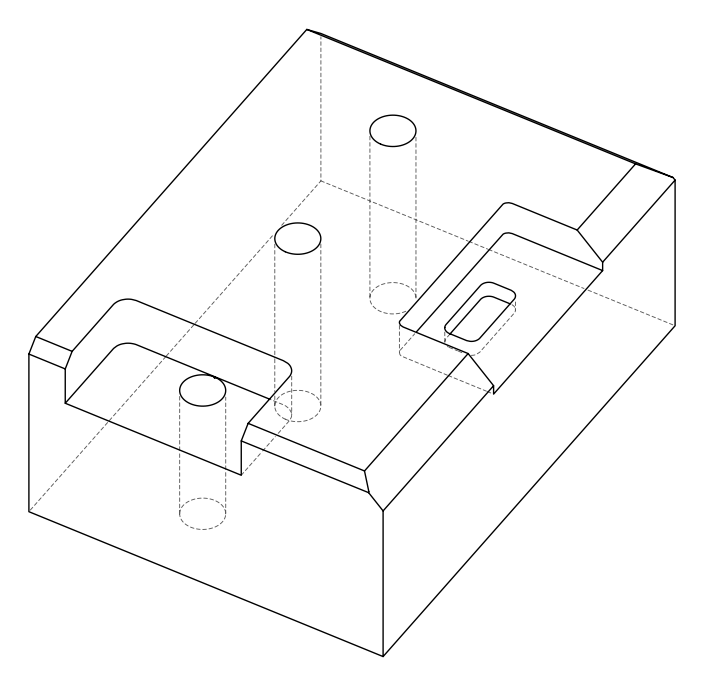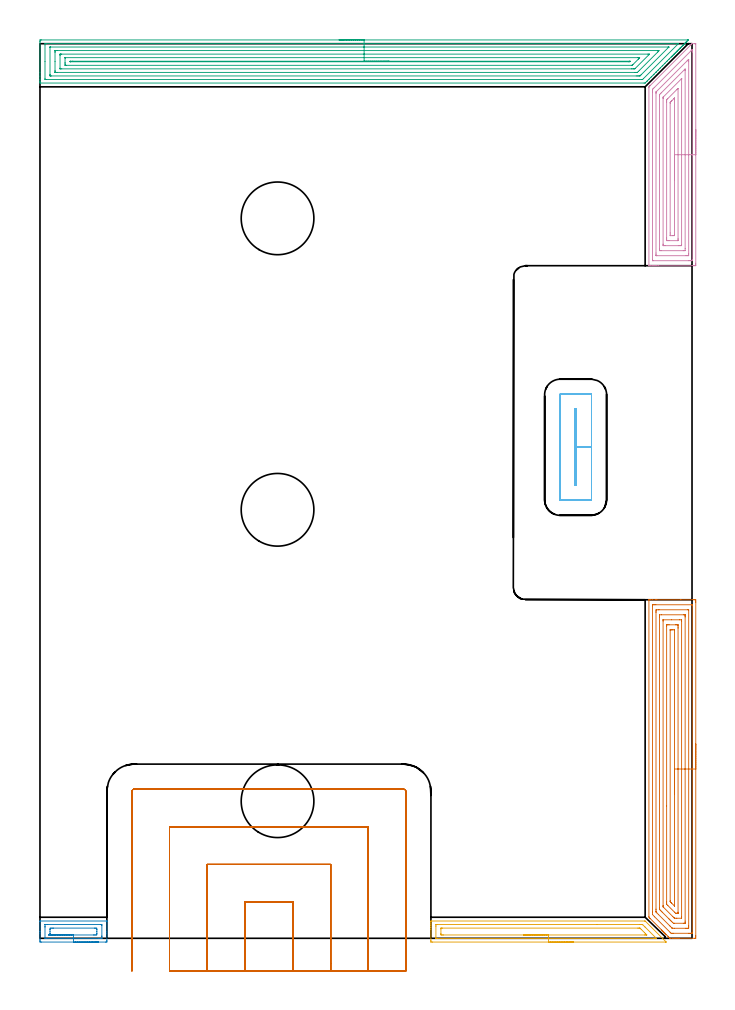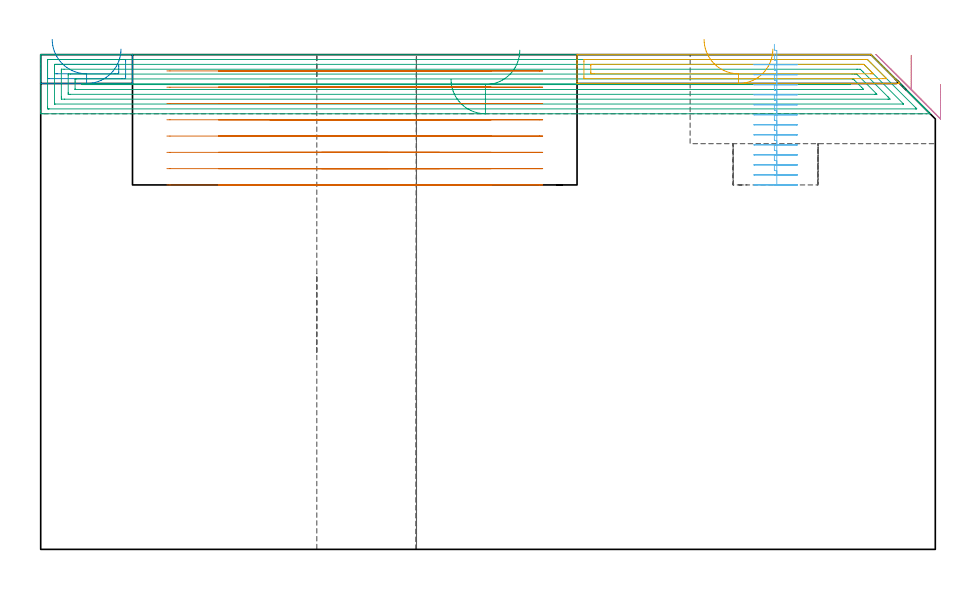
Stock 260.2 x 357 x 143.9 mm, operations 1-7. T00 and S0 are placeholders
(PLAN: 11 operations, 4 tool changes, 130.1 min)
(1 AREA_MILL | FG_CHAMFER_SURFACE | UGT0205_001 | 7.77 min | 24976 mm3)
(2 AREA_MILL_1 | FG_CHAMFER_SURFACE_1 | UGT0205_001 | 0.88 min | 1123 mm3)
(3 AREA_MILL_2 | FG_CHAMFER_SURFACE_2 | UGT0205_001 | 14.2 min | 38444 mm3)
(4 AREA_MILL_3 | FG_CHAMFER_SURFACE_3 | UGT0205_001 | 4.84 min | 14972 mm3)
(5 AREA_MILL_4 | FG_CHAMFER_SURFACE_4 | UGT0205_001 | 2.4 min | 3297 mm3)
(6 MILL_RECTANGULAR_POCKET | POCKET_RECTANGULAR_STRAIGHT | NXT0201_011 | Follow Part, ap 3, ae 75% | 5.85 min | 49604 mm3)
(7 MILL_SLOT | SLOT_PARTIAL_RECTANGULAR | UGT0201_094 | Follow Part, ap 5, ae 75% | 17.11 min | 338302 mm3)
(8 MILL_SLOT_1 | SLOT_PARTIAL_RECTANGULAR_1 | NXT0201_009 | Follow Part, ap 2, ae 75% | 75.38 min | 209314 mm3)
(9 INDEXABLE_INSERT_DRILL_THROUGH_HOLE_FROM_SOLID | STEP1HOLE | NXT0302_029 | 0.59 min | 94983 mm3)
(10 INDEXABLE_INSERT_DRILL_THROUGH_HOLE_FROM_SOLID_1 | STEP1HOLE_1 | NXT0302_029 | 0.45 min | 69992 mm3)
(11 INDEXABLE_INSERT_DRILL_THROUGH_HOLE_FROM_SOLID_2 | STEP1HOLE_2 | NXT0302_029 | 0.59 min | 94999 mm3)
(TOOL UGT0205_001 | Chamfer Mill 20 x 3 x 45 deg. | D20 FL50 Z2)
(TOOL NXT0201_011 | ENDMILL 12mm [2P460-1200-NA 1630] | D12 FL38 Z6)
(TOOL UGT0201_094 | End mill 20 mm | D20 FL38 Z4)
(TOOL NXT0201_009 | ENDMILL 8mm [2P460-0800-NA 1630] | D8 FL26 Z6)
(TOOL NXT0302_029 | Index. Insert Drill 29mm [880-D2900L32-05] | D29 PA176 FL145 Z2)
(OP 1 AREA_MILL)
G17 G21 G94 G90
T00 M6
G54
G17 G0 G90 X261.7 Y77.55 S1061 M3
G43 Z153.9 H0
Z135.2
G94 G1 Y77.512 Z134.328 F250.
Y77.398 Z133.464
Y77.209 Z132.612
Y76.947 Z131.78
Y76.613 Z130.974
Y76.21 Z130.2
Y75.742 Z129.464
Y75.21 Z128.772
Y74.621 Z128.129
Y73.978 Z127.54
Y73.286 Z127.008
Y72.55 Z126.54
Y71.776 Z126.137
Y70.97 Z125.803
Y70.138 Z125.541
Y69.286 Z125.352
Y68.422 Z125.238
Y67.55 Z125.2
Y0.995
X261.699 Y0.607 Z125.201
X261.694 Y0.108 Z125.204
X261.692 Y0.009 Z125.206
X261.2 Y0. Z125.698
X255.005 Z131.89
X254.439 Z132.458
X254.12 Z132.777
X253.554 Z133.343
X253.235 Z133.661
X252.597 Z134.302
X251.465 Z135.434
X251.405 Y0.001 Z135.492
X251.389 Y0.012 Z135.509
X251.023 Y0.377 Z135.876
X250.826 Y0.574 Z136.074
X250.793 Y0.607 Z136.107
X250.58 Y0.818 Z136.316
X249.963 Y1.437 Z136.937
X249.9 Y1.5 Z136.999
X249.695 Y1.703 Z137.201
X249.603 Y1.797 Z137.297
X249.494 Y1.906 Z137.406
X249.4 Y1.998 Z137.496
X249.305 Y2.095 Z137.594
X249.201 Y2.199 Z137.698
X249.105 Y2.293 Z137.791
X249.008 Y2.392 Z137.892
X248.909 Y2.491 Z137.991
X248.81 Y2.588 Z138.086
X248.71 Y2.69 Z138.189
X248.616 Y2.784 Z138.283
X248.515 Y2.883 Z138.381
X248.413 Y2.987 Z138.487
X248.324 Y3.076 Z138.576
X248.22 Y3.178 Z138.676
X248.115 Y3.285 Z138.785
X248.031 Y3.369 Z138.868
X247.925 Y3.473 Z138.971
X243.5 Y7.897 Z143.395
X243.32 Y8.079 Z143.578
X243.182 Y8.217 Z143.715
X243.004 Y8.395 Z143.89
X243. Y8.64 Z143.9
Y134.939
X243.002 Y135.092 Z143.888
X243.021 Y135.1 Z143.87
X243.361 Z143.539
X243.747 Z143.152
X244.385 Z142.51
X245.589 Z141.308
X246.155 Z140.739
X255.748 Z131.149
X260.598 Z126.299
X261.2 Y135.096 Z125.698
X261.692 Y135.091 Z125.206
X261.694 Y134.992 Z125.204
X261.698 Y134.493 Z125.202
X261.7 Y133.988 Z125.2
Y67.55
X260.286 Z126.614
Y2.392
X260.284 Y2.176 Z126.616
X260.281 Y2.069 Z126.619
X260.279 Y2.023 Z126.621
X260.207 Y2.01 Z126.693
X259.816 Y2.002 Z127.084
X259.43 Y2.001 Z127.47
X258.934 Y2. Z127.967
X252.738 Y2.001 Z134.162
X252.35 Y2.004 Z134.55
X251.844 Y2.01 Z135.056
X251.465 Y2.385 Z135.435
X245.27 Y8.581 Z141.63
X245.212 Y8.64 Z141.688
X244.421 Y9.497 Z142.479
X244.42 Y9.533 Z142.48
X244.414 Y10.396 Z142.486
Y10.425
Y132.708
X244.416 Y132.924 Z142.484
X244.419 Y133.031 Z142.481
X244.421 Y133.077 Z142.479
X244.493 Y133.09 Z142.407
X244.884 Y133.097 Z142.016
X245.27 Y133.099 Z141.63
X245.766 Y133.1 Z141.134
X259.926 Y133.099 Z126.974
X260.161 Y133.096 Z126.739
X260.266 Y133.091 Z126.634
X260.279 Y133.088 Z126.621
X260.281 Y133.072 Z126.619
X260.284 Y133.025 Z126.616
X260.285 Y132.929 Z126.615
X260.286 Y132.737 Z126.614
Y67.55
X258.872 Z128.028
X258.871 Y5.07 Z128.029
X258.87 Y4.741 Z128.03
X258.866 Y4.177 Z128.034
X258.864 Y4.022 Z128.036
X258.713 Y4.007 Z128.187
X258.545 Y4.004 Z128.355
X257.835 Y4. Z129.065
X257.66 Z129.24
X253.235 Z133.665
X252.523 Y4.003 Z134.377
X252.35 Y4.01 Z134.55
X252.296 Y4.016 Z134.604
X252.239 Y4.068 Z134.661
X252.124 Y4.177 Z134.776
X251.465 Y4.834 Z135.435
X251.229 Y5.07 Z135.671
X246.767 Y9.533 Z140.133
X246.155 Y10.156 Z140.745
X245.898 Y10.425 Z141.002
X245.835 Y10.512 Z141.065
X245.833 Y10.591 Z141.067
X245.83 Y10.753 Z141.07
X245.829 Y11.318 Z141.071
X245.828 Y11.648 Z141.072
X245.829 Y130.03 Z141.071
Y130.359
X245.834 Y130.923 Z141.066
X245.835 Y131.078 Z141.065
X245.987 Y131.093 Z140.913
X246.155 Y131.096 Z140.745
X246.865 Y131.1 Z140.035
X247.04 Z139.86
X258.545 Y131.099 Z128.355
X258.721 Y131.095 Z128.179
X258.837 Y131.09 Z128.063
X258.866 Y131.086 Z128.034
X258.867 Y131.071 Z128.033
X258.869 Y131.032 Z128.031
X258.871 Y130.923 Z128.029
X258.872 Y67.55 Z128.028
X257.457 Z129.443
Y6.855
X257.455 Y6.169 Z129.445
X257.453 Y6.069 Z129.447
X257.451 Y6.017 Z129.449
X257.41 Y6.01 Z129.49
X256.738 Y6. Z130.162
X253.197 Z133.703
X252.776 Y6.01 Z134.124
X252.35 Y6.411 Z134.55
X251.896 Y6.855 Z135.004
X251.465 Y7.284 Z135.435
X251.001 Y7.748 Z135.899
X248.323 Y10.425 Z138.577
X247.925 Y10.824 Z138.975
X247.434 Y11.318 Z139.466
X247.268 Y11.492 Z139.632
X247.249 Y11.517 Z139.651
X247.247 Y11.534 Z139.653
X247.244 Y11.576 Z139.656
X247.243 Y11.662 Z139.657
Y12.006
Y128.245
X247.245 Y128.931 Z139.655
X247.247 Y129.031 Z139.653
X247.249 Y129.083 Z139.651
X247.29 Y129.09 Z139.61
X247.962 Y129.1 Z138.938
X256.812 Z130.088
X257.209 Y129.096 Z129.691
X257.407 Y129.092 Z129.493
X257.45 Y129.09 Z129.45
X257.453 Y129.056 Z129.447
X257.454 Y128.997 Z129.446
X257.457 Y128.449 Z129.443
Y128.245
Y67.55
X256.043 Z130.857
Y8.486
X256.042 Y8.331 Z130.858
X256.036 Y8.023 Z130.864
X256.033 Y8.008 Z130.867
X256.028 Y8.004 Z130.872
X256.009 Y8.001 Z130.891
X254.12 Y8. Z132.78
X253.869 Y8.001 Z133.031
X253.235 Y8.01 Z133.665
X253.196 Y8.017 Z133.704
X253.154 Y8.053 Z133.746
X253.068 Y8.134 Z133.832
X252.898 Y8.301 Z134.002
X252.558 Y8.64 Z134.342
X248.81 Y12.389 Z138.09
X248.723 Y12.48 Z138.177
X248.682 Y12.528 Z138.218
X248.664 Y12.555 Z138.236
X248.662 Y12.639 Z138.238
X248.658 Y12.948 Z138.242
X248.657 Y13.103 Z138.243
Y126.614
X248.658 Y126.769 Z138.242
X248.664 Y127.077 Z138.236
X248.667 Y127.092 Z138.233
X248.672 Y127.096 Z138.228
X248.691 Y127.099 Z138.209
X252.033 Y127.1 Z134.867
X255.255 Z131.645
X255.89 Y127.097 Z131.01
X255.98 Y127.094 Z130.92
X256.03 Y127.091 Z130.87
X256.036 Y126.923 Z130.864
X256.041 Y126.614 Z130.859
X256.043 Y126.46 Z130.857
Y67.55
X254.629 Z132.271
X254.628 Y10.425 Z132.272
X254.626 Y10.169 Z132.274
X254.624 Y10.041 Z132.276
X254.622 Y10.016 Z132.278
X254.601 Y10.01 Z132.299
X254.538 Y10.004 Z132.362
X254.12 Y10.005 Z132.78
X253.647 Y10.01 Z133.253
X253.222 Y10.425 Z133.678
X250.546 Y13.103 Z136.354
X250.078 Y13.609 Z136.822
X250.075 Y13.996 Z136.825
X250.072 Y14.508 Z136.828
X250.071 Y52.834 Z136.829
X250.072 Y124.675 Z136.828
X250.073 Y124.931 Z136.827
X250.076 Y125.059 Z136.824
X250.078 Y125.083 Z136.822
X250.099 Y125.09 Z136.801
X250.162 Y125.096 Z136.738
X250.58 Y125.099 Z136.32
X251.043 Y125.1 Z135.857
X253.698 Z133.202
X254.12 Y125.099 Z132.78
X254.587 Y125.096 Z132.313
X254.619 Y125.09 Z132.281
X254.622 Y125.061 Z132.278
X254.626 Y124.675 Z132.274
X254.629 Y124.162 Z132.271
Y123.782
Y67.55
X253.215 Z133.685
X253.214 Y13.103 Z133.686
X253.21 Y12.916 Z133.69
X253.208 Y12.904 Z133.692
X253.203 Z133.697
X253.176 Y12.924 Z133.724
X253.15 Y12.947 Z133.75
X253.123 Y12.974 Z133.777
X252.101 Y13.996 Z134.799
X251.849 Y14.249 Z135.051
X251.679 Y14.423 Z135.221
X251.543 Y14.566 Z135.357
X251.492 Y14.628 Z135.408
X251.49 Y14.651 Z135.41
X251.485 Y14.868 Z135.415
Y14.888
Y122.998
X251.486 Y123.053 Z135.414
X251.489 Y123.079 Z135.411
X251.491 Y123.085 Z135.409
X251.516 Y123.09 Z135.384
X251.933 Y123.098 Z134.967
X252.141 Y123.1 Z134.759
X252.35 Z134.55
X253.026 Z133.874
X253.134 Y123.098 Z133.766
X253.153 Y123.096 Z133.747
X253.208 Y123.085 Z133.692
X253.214 Y122.91 Z133.686
Y122.889
X253.215 Y67.55 Z133.685
Y66.678 Z133.723
Y65.814 Z133.837
Y64.962 Z134.026
Y64.13 Z134.288
Y63.324 Z134.622
Y62.55 Z135.025
Y61.814 Z135.494
Y61.122 Z136.025
Y60.479 Z136.614
Y59.89 Z137.257
Y59.359 Z137.95
Y58.89 Z138.685
Y58.487 Z139.459
Y58.153 Z140.265
Y57.891 Z141.097
Y57.702 Z141.949
Y57.588 Z142.814
Y57.55 Z143.685
G0 Z153.9
M5
M2
(OP 2 AREA_MILL_1)
G17 G21 G94 G90
T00 M6
G54
G17 G0 G90 X23.35 Y-1.5 S1061 M3
G43 Z153.9 H0
Z145.5
G94 G1 X23.312 Z144.629 F250.
X23.198 Z143.764
X23.009 Z142.912
X22.747 Z142.08
X22.413 Z141.274
X22.01 Z140.5
X21.542 Z139.764
X21.01 Z139.072
X20.421 Z138.429
X19.778 Z137.84
X19.086 Z137.309
X18.35 Z136.84
X17.576 Z136.437
X16.77 Z136.103
X15.938 Z135.841
X15.086 Z135.652
X14.222 Z135.538
X13.35 Z135.5
X0.509 Y-1.499 Z135.501
X0.006 Y-1.491 Z135.505
X0.002 Y-1.387 Z135.609
X0. Y-0.875 Z136.12
Y-0.495 Z136.5
Y1.806 Z138.8
Y2.566 Z139.564
Y2.7 Z139.698
Y6.713 Z143.712
X0.006 Y6.876 Z143.87
X0.01 Y6.896 Z143.89
X0.066 Y6.9 Z143.9
X26.634
X26.69 Y6.896 Z143.89
X26.698 Y6.874 Z143.868
X26.699 Y6.868 Z143.862
X26.7 Y6.713 Z143.711
Y2.566 Z139.565
Y1.806 Z138.8
Y-0.875 Z136.12
X26.698 Y-1.387 Z135.609
X26.694 Y-1.491 Z135.505
X26.191 Y-1.5 Z135.5
X13.35
Y-0.086 Z136.914
X2.383 Y-0.085 Z136.915
X2.28 Y-0.083 Z136.917
X2.178 Y-0.079 Z136.921
X2.01 Y-0.069 Z136.931
X2.007 Y0.019 Z137.019
X2.002 Y0.3 Z137.3
X2. Y4.488 Z141.488
Y4.77 Z141.77
X2.007 Y5.382 Z142.382
X2.01 Y5.451 Z142.451
X2.014 Y5.479 Z142.479
X2.074 Y5.481 Z142.481
X2.178 Y5.485 Z142.485
X2.28
X3.063 Y5.486 Z142.486
X24.317 Y5.485 Z142.485
X24.42 Y5.483 Z142.483
X24.522 Y5.479 Z142.479
X24.69 Y5.469 Z142.469
X24.693 Y5.382 Z142.382
X24.698 Y5.1 Z142.1
X24.7 Y0.912 Z137.912
Y0.63 Z137.63
X24.694 Y0.019 Z137.019
X24.69 Y-0.051 Z136.949
X24.686 Y-0.079 Z136.921
X24.626 Y-0.081 Z136.919
X24.522 Y-0.084 Z136.916
X24.42 Y-0.085 Z136.915
X23.637 Y-0.086 Z136.914
X13.35
Y1.328 Z138.328
X4.937 Y1.329 Z138.329
X4.523 Y1.33 Z138.33
X4.051 Y1.336 Z138.336
X4.004 Y1.806 Z138.806
X4.001 Y1.858 Z138.858
X4. Y2.7 Z139.7
X4.001 Y3.594 Z140.594
X4.002 Y3.644 Z140.644
X4.051 Y4.064 Z141.064
X4.466 Y4.07 Z141.07
X4.937 Y4.071 Z141.071
X5.349 Y4.072 Z141.072
X21.763 Y4.071 Z141.071
X22.177 Y4.07 Z141.07
X22.649 Y4.064 Z141.064
X22.696 Y3.594 Z140.594
X22.699 Y3.543 Z140.543
X22.7 Y2.7 Z139.7
X22.699 Y1.806 Z138.806
X22.698 Y1.756 Z138.756
X22.649 Y1.336 Z138.336
X22.235 Y1.33 Z138.33
X21.763 Y1.329 Z138.329
X21.351 Y1.328 Z138.328
X13.35
X12.478 Z138.367
X11.614 Z138.48
X10.762 Z138.669
X9.93 Z138.932
X9.124 Z139.265
X8.35 Z139.668
X7.614 Z140.137
X6.922 Z140.668
X6.279 Z141.257
X5.69 Z141.901
X5.158 Z142.593
X4.69 Z143.328
X4.287 Z144.102
X3.953 Z144.908
X3.691 Z145.74
X3.502 Z146.592
X3.388 Z147.457
X3.35 Z148.328
G0 Z153.9
M5
M2
(OP 3 AREA_MILL_2)
G17 G21 G94 G90
T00 M6
G54
G17 G0 G90 X119.35 Y358.5 S1061 M3
G43 Z153.9 H0
Z136.7
G94 G1 X119.388 Z135.828 F250.
X119.502 Z134.964
X119.691 Z134.112
X119.953 Z133.28
X120.287 Z132.474
X120.69 Z131.7
X121.158 Z130.964
X121.69 Z130.272
X122.279 Z129.629
X122.922 Z129.04
X123.614 Z128.509
X124.35 Z128.04
X125.124 Z127.637
X125.93 Z127.303
X126.762 Z127.041
X127.613 Z126.852
X128.478 Z126.738
X129.35 Z126.7
X258.464
X258.67 Y358.494 Z126.704
X258.681 Y358.492 Z126.705
X258.67 Y358.469 Z126.729
X258.246 Y358.046 Z127.154
X258.119 Y357.917 Z127.28
X258.074 Y357.873 Z127.326
X257.865 Y357.665 Z127.534
X257.822 Y357.62 Z127.577
X257.776 Y357.576 Z127.623
X257.57 Y357.369 Z127.83
X257.525 Y357.323 Z127.874
X257.478 Y357.278 Z127.921
X257.274 Y357.073 Z128.126
X257.228 Y357.027 Z128.171
X257.18 Y356.98 Z128.219
X256.978 Y356.777 Z128.422
X256.931 Y356.73 Z128.467
X256.882 Y356.682 Z128.517
X256.682 Y356.481 Z128.718
X256.634 Y356.433 Z128.764
X256.584 Y356.384 Z128.815
X256.386 Y356.185 Z129.013
X256.337 Y356.136 Z129.061
X256.286 Y356.086 Z129.113
X256.09 Y355.89 Z129.309
X256.04 Y355.839 Z129.358
X255.988 Y355.788 Z129.411
X255.794 Y355.594 Z129.605
X255.743 Y355.542 Z129.655
X255.69 Y355.49 Z129.709
X255.498 Y355.298 Z129.901
X255.446 Y355.245 Z129.952
X255.392 Y355.192 Z130.007
X255.202 Y355.002 Z130.197
X255.149 Y354.948 Z130.249
X255.094 Y354.894 Z130.305
X254.906 Y354.706 Z130.493
X254.852 Y354.651 Z130.546
X254.796 Y354.596 Z130.603
X254.61 Y354.41 Z130.789
X254.556 Y354.354 Z130.843
X254.498 Y354.298 Z130.901
X254.315 Y354.114 Z131.085
X254.259 Y354.057 Z131.14
X254.2 Y354. Z131.199
X254.019 Y353.818 Z131.381
X253.962 Y353.76 Z131.436
X253.902 Y353.702 Z131.497
X253.723 Y353.522 Z131.677
X253.665 Y353.463 Z131.733
X253.604 Y353.404 Z131.795
X253.427 Y353.226 Z131.973
X253.368 Y353.166 Z132.03
X253.306 Y353.106 Z132.093
X253.131 Y352.93 Z132.269
X253.071 Y352.869 Z132.327
X253.008 Y352.808 Z132.391
X252.835 Y352.634 Z132.565
X252.774 Y352.572 Z132.624
X252.71 Y352.51 Z132.689
X252.539 Y352.339 Z132.86
X252.477 Y352.276 Z132.921
X252.412 Y352.212 Z132.987
X252.243 Y352.043 Z133.156
X252.18 Y351.979 Z133.218
X252.114 Y351.914 Z133.285
X251.947 Y351.747 Z133.452
X251.883 Y351.682 Z133.515
X251.193 Y350.993 Z134.207
X250.992 Y350.791 Z134.406
X250.311 Y350.111 Z135.089
X250.102 Y349.9 Z135.296
X249.433 Y349.233 Z135.967
X249.211 Y349.009 Z136.187
X248.548 Y348.348 Z136.852
X248.32 Y348.118 Z137.078
X247.666 Y347.466 Z137.734
X247.429 Y347.228 Z137.969
X246.785 Y346.585 Z138.615
X246.751 Y346.551 Z138.649
X246.539 Y346.337 Z138.859
X245.903 Y345.703 Z139.497
X245.857 Y345.657 Z139.543
X245.648 Y345.446 Z139.75
X245.021 Y344.821 Z140.378
X244.963 Y344.763 Z140.436
X244.757 Y344.555 Z140.641
X244.14 Y343.94 Z141.26
X244.069 Y343.869 Z141.33
X243.866 Y343.664 Z141.532
X243.258 Y343.058 Z142.142
X243.175 Y342.975 Z142.224
X242.975 Y342.773 Z142.423
X242.377 Y342.176 Z143.023
X242.281 Y342.081 Z143.118
X242.084 Y341.883 Z143.313
X241.591 Y341.391 Z143.807
X241.502 Y341.306 Z143.892
X241.09 Y341.3 Z143.9
X0.179
X0.01 Y341.303 Z143.888
X0.007 Y341.353 Z143.839
X0. Y341.767 Z143.433
Y342.06 Z143.14
Y342.773 Z142.422
Y344.021 Z141.176
Y345.446 Z139.75
Y357.65 Z127.547
X0.002 Y357.917 Z127.28
X0.008 Y358.492 Z126.706
X0.047 Y358.494 Z126.704
X0.626 Y358.5 Z126.7
X129.35
Y357.086 Z128.114
X254.498 Y357.085 Z128.115
X254.558 Y357.084 Z128.116
X254.675 Y357.079 Z128.121
X254.807 Y357.067 Z128.133
X254.77 Y357.027 Z128.173
X254.637 Y356.889 Z128.311
X254.498 Y356.748 Z128.452
X240.806 Y343.056 Z142.144
X240.521 Y342.773 Z142.427
X240.483 Y342.74 Z142.46
X240.467 Y342.728 Z142.472
X240.432 Y342.721 Z142.479
X240.314 Y342.716 Z142.484
X240.255 Y342.715 Z142.485
X2.354
X2.236 Y342.717 Z142.483
X2.01 Y342.722 Z142.478
X2.008 Y342.773 Z142.427
X2.002 Y343.184 Z142.016
X2. Y349.867 Z135.333
X2.001 Y356.547 Z128.653
X2.008 Y357.027 Z128.173
X2.01 Y357.071 Z128.129
X2.177 Y357.08 Z128.12
X2.295 Y357.084 Z128.116
X2.355 Y357.085 Z128.115
X2.414 Y357.086 Z128.114
X129.35
Y355.672 Z129.528
X250.677 Y355.671 Z129.529
X250.923 Y355.668 Z129.532
X250.941 Y355.666 Z129.534
X250.952 Y355.663 Z129.537
X250.946 Y355.651 Z129.549
X250.938 Y355.639 Z129.561
X250.923 Y355.622 Z129.578
X239.855 Y344.555 Z140.645
X239.575 Y344.282 Z140.918
X239.479 Y344.191 Z141.009
X239.404 Y344.135 Z141.065
X239.302 Y344.134 Z141.066
X238.834 Y344.13 Z141.07
X238.408 Y344.129 Z141.071
X237.942 Y344.128 Z141.072
X4.629 Y344.129 Z141.071
X4.202 Y344.131 Z141.069
X4.06 Y344.133 Z141.067
X4.017 Y344.135 Z141.065
X4.01 Y344.221 Z140.979
X4.005 Y344.354 Z140.846
X4.001 Y344.555 Z140.645
X4. Y344.756 Z140.444
X4.001 Y355.445 Z129.755
X4.008 Y355.646 Z129.554
X4.011 Y355.666 Z129.534
X4.016 Y355.668 Z129.532
X4.041 Y355.67 Z129.53
X4.095 Y355.671 Z129.529
X4.202 Y355.672 Z129.528
X129.35
Y354.257 Z130.943
X246.453
X246.551 Y354.256 Z130.944
X247.06 Y354.25 Z130.95
X246.824 Y353.985 Z131.215
X246.53 Y353.681 Z131.519
X246.453 Y353.602 Z131.598
X239.188 Y346.337 Z138.863
X238.797 Y345.949 Z139.251
X238.408 Y345.564 Z139.636
X238.304 Y345.549 Z139.651
X237.514 Y345.543 Z139.657
X237.416
X6.786
X6.07 Y345.545 Z139.655
X6.029 Y345.547 Z139.653
X6.012 Y345.549 Z139.651
X6.01 Y345.568 Z139.632
X6.005 Y345.676 Z139.524
X6.001 Y345.892 Z139.308
X6. Y346.326 Z138.874
Y349.889 Z135.311
Y353.453 Z131.747
X6.002 Y353.903 Z131.297
X6.005 Y354.123 Z131.077
X6.01 Y354.233 Z130.967
X6.013 Y354.251 Z130.949
X6.034 Y354.253 Z130.947
X6.089 Y354.255 Z130.945
X6.883 Y354.257 Z130.943
X6.98
X129.35
Y352.843 Z132.357
X242.606
X242.877 Y352.841 Z132.359
X243.148 Y352.838 Z132.362
X243.209 Y352.837 Z132.363
X243.11 Y352.721 Z132.479
X243.02 Y352.622 Z132.578
X242.974 Y352.572 Z132.628
X237.571 Y347.17 Z138.03
X237.514 Y347.114 Z138.086
X237.353 Y346.964 Z138.236
X237.203 Y346.961 Z138.239
X236.89 Y346.958 Z138.242
X236.62 Y346.957 Z138.243
X235.998
X8.671
X8.046 Y346.96 Z138.24
X8.019 Y346.963 Z138.237
X8.01 Y346.966 Z138.234
X8.004 Y347.002 Z138.198
X8.001 Y347.228 Z137.972
X8. Y352.35 Z132.85
X8.001 Y352.572 Z132.628
X8.004 Y352.74 Z132.46
X8.009 Y352.822 Z132.378
X8.012 Y352.836 Z132.364
X8.051 Y352.839 Z132.361
X8.128 Y352.841 Z132.359
X8.4 Y352.843 Z132.357
X8.671
X129.35
Y351.429 Z133.771
X238.408
X238.662 Y351.428 Z133.772
X239.033 Y351.425 Z133.775
X239.302 Y351.422 Z133.778
X239.315 Y351.374 Z133.826
X239.302 Y351.354 Z133.846
X239.021 Y351.07 Z134.13
X238.743 Y350.791 Z134.409
X236.62 Y348.669 Z136.531
X236.34 Y348.397 Z136.803
X236.32 Y348.379 Z136.821
X236.285 Y348.377 Z136.823
X236.206 Y348.374 Z136.826
X236.046 Y348.372 Z136.828
X10.459
X10.204 Y348.373 Z136.827
X10.077 Y348.376 Z136.824
X10.02 Y348.378 Z136.822
X10.01 Y348.407 Z136.793
X10.003 Y348.573 Z136.627
X10.001 Y349.009 Z136.191
X10. Y349.467 Z135.733
X10.002 Y351.247 Z133.953
X10.008 Y351.4 Z133.8
X10.01 Y351.422 Z133.778
X10.021 Y351.424 Z133.776
X10.059 Y351.426 Z133.774
X10.139 Y351.428 Z133.772
X129.35 Y351.429 Z133.771
Y350.015 Z135.185
X235.177 Y350.014 Z135.186
X235.331 Y350.012 Z135.188
X235.453 Y350.008 Z135.192
X235.498 Y350.005 Z135.195
X235.491 Y349.997 Z135.203
X235.396 Y349.9 Z135.3
X235.284 Y349.793 Z135.407
X235.062 Y349.788 Z135.412
X234.946 Y349.786 Z135.414
X12.247
X12.132 Y349.788 Z135.412
X12.056 Y349.791 Z135.409
X12.01 Y349.795 Z135.405
X12.009 Y349.818 Z135.382
X12.01 Y349.9 Z135.3
X12.026 Y350.008 Z135.192
X12.135 Y350.012 Z135.188
X12.247 Y350.013 Z135.187
X13.026 Y350.015 Z135.185
X13.141
X129.35
X130.222 Z135.223
X131.086 Z135.337
X131.938 Z135.526
X132.77 Z135.788
X133.576 Z136.122
X134.35 Z136.525
X135.086 Z136.994
X135.778 Z137.525
X136.421 Z138.114
X137.01 Z138.757
X137.541 Z139.45
X138.01 Z140.185
X138.413 Z140.959
X138.747 Z141.765
X139.009 Z142.597
X139.198 Z143.449
X139.312 Z144.314
X139.35 Z145.185
G0 Z153.9
M5
M2
(OP 4 AREA_MILL_3)
G17 G21 G94 G90
T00 M6
G54
G17 G0 G90 X261.7 Y322.7 S1061 M3
G43 Z153.9 H0
Z135.2
G94 G1 Y322.662 Z134.328 F250.
Y322.548 Z133.464
Y322.359 Z132.612
Y322.097 Z131.78
Y321.763 Z130.974
Y321.36 Z130.2
Y320.892 Z129.464
Y320.36 Z128.772
Y319.771 Z128.129
Y319.128 Z127.54
Y318.436 Z127.008
Y317.7 Z126.54
Y316.926 Z126.137
Y316.12 Z125.803
Y315.288 Z125.541
Y314.437 Z125.352
Y313.572 Z125.238
Y312.7 Z125.2
Y269.385
X261.699 Y268.998 Z125.201
X261.694 Y268.499 Z125.203
X261.691 Y268.408 Z125.206
X261.2 Y268.404 Z125.698
X260.607 Y268.4 Z126.29
X246.748 Z140.147
X246.155 Z140.738
X245.571 Z141.326
X245.27 Z141.626
X244.686 Z142.21
X244.385 Z142.51
X243.803 Z143.096
X243.34 Z143.559
X243.02 Z143.871
X243.002 Y268.408 Z143.888
X243. Y268.552 Z143.9
Y339.457
X243.006 Y339.801 Z143.892
X243.082 Y339.883 Z143.816
X243.25 Y340.05 Z143.649
X243.415 Y340.217 Z143.481
X243.5 Y340.301 Z143.399
X243.548 Y340.349 Z143.351
X259.43 Y356.232 Z127.467
X259.792 Y356.592 Z127.108
X259.956 Y356.756 Z126.944
X260.196 Y356.997 Z126.702
X260.2 Y357. Z126.698
X261.2 Z125.7
X261.484 Z125.416
X261.693 Y356.99 Z125.205
X261.7 Y356.945 Z125.2
Y312.7
X260.286 Z126.614
Y270.781
X260.284 Y270.566 Z126.616
X260.281 Y270.458 Z126.619
X260.279 Y270.414 Z126.621
X260.186 Y270.41 Z126.714
X259.806 Y270.402 Z127.094
X259.43 Y270.4 Z127.47
X258.923 Z127.977
X244.763 Z142.137
X244.537 Y270.403 Z142.363
X244.441 Y270.407 Z142.459
X244.425 Y270.41 Z142.475
X244.421 Y270.42 Z142.479
X244.418 Y270.465 Z142.482
X244.416 Y270.561 Z142.484
X244.414 Y270.752 Z142.486
Y337.644
X244.416 Y338.534 Z142.484
X244.417 Y338.565 Z142.483
X244.434 Y338.772 Z142.466
X244.571 Y338.914 Z142.329
X244.746 Y339.093 Z142.154
X245.106 Y339.457 Z141.794
X259.848 Y354.197 Z127.052
X260.271 Y354.619 Z126.629
X260.277 Z126.623
X260.279 Z126.621
X260.28 Y354.544 Z126.62
X260.286 Y353.756 Z126.614
Y353.727
Y312.7
X258.872 Z128.028
X258.871 Y273.128 Z128.029
X258.867 Y272.565 Z128.033
X258.864 Y272.41 Z128.036
X258.706 Y272.402 Z128.194
X258.545 Y272.401 Z128.355
X257.823 Y272.4 Z129.077
X246.155 Z140.745
X245.992 Y272.402 Z140.908
X245.883 Y272.406 Z141.017
X245.845 Y272.41 Z141.055
X245.835 Y272.421 Z141.065
X245.833 Y272.456 Z141.067
X245.83 Y272.565 Z141.07
X245.829 Y272.894 Z141.071
X245.828 Y273.457 Z141.072
X245.829 Y337.11 Z141.071
X245.834 Y337.673 Z141.066
X245.835 Y337.71 Z141.065
X245.854 Y337.743 Z141.046
X245.902 Y337.798 Z140.998
X245.965 Y337.864 Z140.935
X258.258 Y350.159 Z128.642
X258.402 Y350.303 Z128.498
X258.545 Y350.444 Z128.355
X258.852 Y350.741 Z128.048
X258.867 Y350.751 Z128.033
X258.869 Y350.74 Z128.031
X258.87 Y350.723 Z128.03
X258.871 Y350.159 Z128.029
X258.872 Y349.83 Z128.028
Y312.7
X257.457 Z129.443
Y275.241
X257.453 Y274.557 Z129.447
X257.45 Y274.456 Z129.45
X257.446 Y274.41 Z129.454
X257.4 Y274.408 Z129.5
X257.192 Y274.404 Z129.708
X256.775 Y274.4 Z130.125
X256.724 Z130.176
X247.874 Z139.026
X247.493 Y274.404 Z139.407
X247.303 Y274.408 Z139.597
X247.259 Y274.41 Z139.641
X247.25 Y274.435 Z139.65
X247.248 Y274.494 Z139.652
X247.243 Y275.036 Z139.657
Y335.889
X247.247 Y336.572 Z139.653
X247.25 Y336.674 Z139.65
X247.341 Y336.781 Z139.559
X247.63 Y337.078 Z139.27
X247.925 Y337.376 Z138.975
X248.073 Y337.524 Z138.827
X257.141 Y346.592 Z129.759
X257.241 Y346.69 Z129.659
X257.407 Y346.847 Z129.493
X257.451 Y346.887 Z129.449
X257.454 Y346.8 Z129.446
X257.456 Y346.592 Z129.444
X257.457 Y346.397 Z129.443
Y312.7
X256.043 Z130.857
X256.042 Y276.871 Z130.858
X256.041 Y276.716 Z130.859
X256.036 Y276.416 Z130.864
X255.89 Y276.41 Z131.01
X255.622 Y276.403 Z131.278
X255.005 Y276.4 Z131.895
X254.74 Z132.16
X249.43 Z137.47
X248.81 Y276.404 Z138.09
X248.722 Y276.406 Z138.178
X248.674 Y276.41 Z138.226
X248.664 Y276.562 Z138.236
X248.659 Y276.87 Z138.241
X248.658 Y277.025 Z138.242
X248.657 Y335.151 Z138.243
X248.659 Y335.306 Z138.241
X248.664 Y335.614 Z138.236
X248.671 Y335.662 Z138.229
X248.685 Y335.68 Z138.215
X248.721 Y335.72 Z138.179
X248.81 Y335.812 Z138.09
X248.849 Y335.85 Z138.051
X256.024 Y343.024 Z130.876
X256.032 Y343.028 Z130.868
X256.038 Y343.027 Z130.862
X256.039 Y343.024 Z130.861
X256.042 Y342.92 Z130.858
X256.043 Y342.87 Z130.857
Y312.7
X254.629 Z132.271
Y279.187
X254.627 Y278.808 Z132.273
X254.625 Y278.552 Z132.275
X254.622 Y278.427 Z132.278
X254.614 Y278.41 Z132.286
X254.583 Y278.406 Z132.317
X254.523 Y278.402 Z132.377
X250.985 Y278.4 Z135.915
X250.58 Y278.401 Z136.32
X250.096 Y278.404 Z136.804
X250.08 Y278.41 Z136.82
X250.077 Y278.423 Z136.823
X250.073 Y278.808 Z136.827
X250.071 Y279.321 Z136.829
Y279.7
X250.072 Y333.726 Z136.828
X250.074 Y334.105 Z136.826
X250.077 Y334.612 Z136.823
X250.446 Y334.997 Z136.454
X250.513 Y335.065 Z136.387
X254.12 Y338.672 Z132.78
X254.512 Y339.062 Z132.388
X254.57 Y339.116 Z132.33
X254.608 Y339.148 Z132.292
X254.623 Y339.158 Z132.277
X254.624 Y339.128 Z132.276
X254.627 Y339.065 Z132.273
X254.628 Y338.944 Z132.272
X254.629 Y312.7 Z132.271
X253.215 Z133.685
Y280.592
X253.213 Y280.483 Z133.687
X253.21 Y280.43 Z133.69
X253.209 Y280.411 Z133.691
X253.112 Y280.409 Z133.788
X252.731 Y280.402 Z134.169
X252.54 Y280.4 Z134.36
X252.35 Z134.55
X251.655 Z135.245
X251.559 Y280.402 Z135.341
X251.544 Y280.403 Z135.356
X251.5 Y280.409 Z135.4
X251.487 Y280.57 Z135.413
X251.486 Y280.592 Z135.414
X251.485 Y281.464 Z135.415
Y333.213
X251.489 Y333.431 Z135.411
X251.492 Y333.539 Z135.408
X251.496 Y333.587 Z135.404
X251.529 Y333.623 Z135.371
X251.734 Y333.834 Z135.166
X252.003 Y334.105 Z134.897
X252.177 Y334.28 Z134.723
X252.969 Y335.072 Z133.931
X253.066 Y335.168 Z133.834
X253.162 Y335.261 Z133.738
X253.198 Y335.293 Z133.702
X253.206 Y335.299 Z133.694
X253.208 Y335.279 Z133.692
X253.212 Y335.193 Z133.688
X253.215 Y335.018 Z133.685
Y334.997
Y312.7
Y311.828 Z133.723
Y310.964 Z133.837
Y310.112 Z134.026
Y309.28 Z134.288
Y308.474 Z134.622
Y307.7 Z135.025
Y306.964 Z135.494
Y306.272 Z136.025
Y305.629 Z136.614
Y305.04 Z137.257
Y304.509 Z137.95
Y304.04 Z138.685
Y303.637 Z139.459
Y303.303 Z140.265
Y303.041 Z141.097
Y302.852 Z141.949
Y302.738 Z142.814
Y302.7 Z143.685
G0 Z153.9
M5
M2
(OP 5 AREA_MILL_4)
G17 G21 G94 G90
T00 M6
G54
G17 G0 G90 X212.95 Y-1.5 S1061 M3
G43 Z153.9 H0
Z145.5
G94 G1 X212.912 Z144.628 F250.
X212.798 Z143.764
X212.609 Z142.912
X212.347 Z142.08
X212.013 Z141.274
X211.61 Z140.5
X211.141 Z139.764
X210.61 Z139.072
X210.021 Z138.429
X209.378 Z137.84
X208.686 Z137.309
X207.95 Z136.84
X207.176 Z136.437
X206.37 Z136.103
X205.538 Z135.841
X204.686 Z135.652
X203.822 Z135.538
X202.95 Z135.5
X156.592 Y-1.499 Z135.501
X156.007 Y-1.491 Z135.506
X156.003 Y-1.466 Z135.531
X156. Y-0.875 Z136.121
Y3.594 Z140.588
Y4.194 Z141.191
Y4.488 Z141.484
Y5.088 Z142.084
Y5.381 Z142.377
Y5.968 Z142.967
Y6.49 Z143.489
X156.007 Y6.844 Z143.836
X156.01 Y6.897 Z143.888
X156.146 Y6.9 Z143.9
X241.284
X241.495 Y6.898 Z143.887
X241.644 Y6.757 Z143.756
X249.605 Y-1.204 Z135.794
X249.723 Y-1.322 Z135.674
X249.888 Y-1.492 Z135.506
X249.837 Y-1.496 Z135.504
X249.664 Y-1.5 Z135.5
X249.605
X202.95
Y-0.086 Z136.914
X158.375 Y-0.085 Z136.915
X158.271
X158.064 Y-0.081 Z136.919
X158.012 Y-0.079 Z136.921
X158.008 Y-0.067 Z136.933
X158.004 Y-0.035 Z136.965
X158.002 Y0.019 Z137.019
X158. Y0.394 Z137.394
X158.001 Y4.863 Z141.863
X158.008 Y5.381 Z142.381
X158.01 Y5.469 Z142.469
X158.168 Y5.479 Z142.479
X158.273 Y5.484 Z142.484
X158.375 Y5.485 Z142.485
X222.348 Y5.486 Z142.486
X239.501 Y5.485 Z142.485
X240.294 Y5.481 Z142.481
X240.393 Y5.479 Z142.479
X240.475 Y5.463 Z142.463
X240.561 Y5.381 Z142.381
X241.284 Y4.666 Z141.666
X241.463 Y4.488 Z141.488
X245.742 Y0.207 Z137.207
X245.925 Y0.019 Z137.019
X245.987 Y-0.048 Z136.952
X246.005 Y-0.079 Z136.921
X245.95 Y-0.082 Z136.918
X245.845 Y-0.085 Z136.915
X245.742
X244.954 Y-0.086 Z136.914
X202.95
Y1.328 Z138.328
X161.05 Y1.329 Z138.329
X160.633 Y1.33 Z138.33
X160.158 Y1.335 Z138.335
X160.01 Y1.338 Z138.338
X160.003 Y1.648 Z138.648
X160.001 Y1.806 Z138.806
Y3.752 Z140.752
X160.005 Y3.911 Z140.911
X160.01 Y4.016 Z141.016
X160.018 Y4.065 Z141.065
X160.04 Y4.066 Z141.066
X160.158 Y4.069 Z141.069
X160.574 Y4.071 Z141.071
X238.61
X239.026 Y4.07 Z141.07
X239.263 Y4.067 Z141.067
X239.38 Y4.064 Z141.064
X239.438 Y4.051 Z141.051
X239.501 Y3.994 Z140.994
X239.906 Y3.594 Z140.594
X241.284 Y2.216 Z139.216
X241.692 Y1.806 Z138.806
X242.101 Y1.39 Z138.39
X242.148 Y1.341 Z138.341
X242.129 Y1.335 Z138.335
X242.047 Y1.332 Z138.332
X241.92 Y1.33 Z138.33
X241.761 Y1.329 Z138.329
X241.284 Y1.328 Z138.328
X202.95
X202.078 Z138.367
X201.213 Z138.48
X200.362 Z138.669
X199.53 Z138.932
X198.724 Z139.265
X197.95 Z139.668
X197.214 Z140.137
X196.522 Z140.668
X195.879 Z141.257
X195.29 Z141.901
X194.758 Z142.593
X194.29 Z143.328
X193.887 Z144.102
X193.553 Z144.908
X193.291 Z145.74
X193.102 Z146.592
X192.988 Z147.457
X192.95 Z148.328
G0 Z153.9
M5
M2
(OP 6 MILL_RECTANGULAR_POCKET)
G17 G21 G94 G90
T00 M6
G54
G17 G0 G90 X213.4 Y187.026 S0 M3
G43 Z153.9 H1
Z146.9
G94 G1 Y180.8 Z145.232 F250.
X214.1 Z145.044
Y195.95 Z140.985
Y211.1 F500.
X213.4
Y180.8
X214.1
Y195.95
X220.1
Y216.9
G3 X219.9 Y217.1 R0.2
G1 X207.6
G3 X207.4 Y216.9 R0.2
G1 Y175.
G3 X207.6 Y174.8 R0.2
G1 X219.9
G3 X220.1 Y175. R0.2
G1 Y195.95
Y196.95
G0 X213.4 Y187.026 Z143.985
G1 Y180.8 Z142.316 F250.
X214.1 Z142.129
Y195.95 Z138.069
Y211.1 F500.
X213.4
Y180.8
X214.1
Y195.95
X220.1
Y216.9
G3 X219.9 Y217.1 R0.2
G1 X207.6
G3 X207.4 Y216.9 R0.2
G1 Y175.
G3 X207.6 Y174.8 R0.2
G1 X219.9
G3 X220.1 Y175. R0.2
G1 Y195.95
Y196.95
G0 X213.4 Y187.026 Z141.069
G1 Y180.8 Z139.401 F250.
X214.1 Z139.213
Y195.95 Z135.154
Y211.1 F500.
X213.4
Y180.8
X214.1
Y195.95
X220.1
Y216.9
G3 X219.9 Y217.1 R0.2
G1 X207.6
G3 X207.4 Y216.9 R0.2
G1 Y175.
G3 X207.6 Y174.8 R0.2
G1 X219.9
G3 X220.1 Y175. R0.2
G1 Y195.95
Y196.95
G0 X213.4 Y187.026 Z138.154
G1 Y180.8 Z136.485 F250.
X214.1 Z136.298
Y195.95 Z132.238
Y211.1 F500.
X213.4
Y180.8
X214.1
Y195.95
X220.1
Y216.9
G3 X219.9 Y217.1 R0.2
G1 X207.6
G3 X207.4 Y216.9 R0.2
G1 Y175.
G3 X207.6 Y174.8 R0.2
G1 X219.9
G3 X220.1 Y175. R0.2
G1 Y195.95
Y196.95
G0 X213.4 Y187.026 Z135.238
G1 Y180.8 Z133.57 F250.
X214.1 Z133.382
Y195.95 Z129.323
Y211.1 F500.
X213.4
Y180.8
X214.1
Y195.95
X220.1
Y216.9
G3 X219.9 Y217.1 R0.2
G1 X207.6
G3 X207.4 Y216.9 R0.2
G1 Y175.
G3 X207.6 Y174.8 R0.2
G1 X219.9
G3 X220.1 Y175. R0.2
G1 Y195.95
Y196.95
G0 X213.4 Y187.026 Z132.323
G1 Y180.8 Z130.655 F250.
X214.1 Z130.467
Y195.95 Z126.408
Y211.1 F500.
X213.4
Y180.8
X214.1
Y195.95
X220.1
Y216.9
G3 X219.9 Y217.1 R0.2
G1 X207.6
G3 X207.4 Y216.9 R0.2
G1 Y175.
G3 X207.6 Y174.8 R0.2
G1 X219.9
G3 X220.1 Y175. R0.2
G1 Y195.95
Y196.95
G0 X213.4 Y187.026 Z129.408
G1 Y180.8 Z127.739 F250.
X214.1 Z127.552
Y195.95 Z123.492
Y211.1 F500.
X213.4
Y180.8
X214.1
Y195.95
X220.1
Y216.9
G3 X219.9 Y217.1 R0.2
G1 X207.6
G3 X207.4 Y216.9 R0.2
G1 Y175.
G3 X207.6 Y174.8 R0.2
G1 X219.9
G3 X220.1 Y175. R0.2
G1 Y195.95
Y196.95
G0 X213.4 Y187.026 Z126.492
G1 Y180.8 Z124.824 F250.
X214.1 Z124.636
Y195.95 Z120.577
Y211.1 F500.
X213.4
Y180.8
X214.1
Y195.95
X220.1
Y216.9
G3 X219.9 Y217.1 R0.2
G1 X207.6
G3 X207.4 Y216.9 R0.2
G1 Y175.
G3 X207.6 Y174.8 R0.2
G1 X219.9
G3 X220.1 Y175. R0.2
G1 Y195.95
Y196.95
G0 X213.4 Y187.026 Z123.577
G1 Y180.8 Z121.909 F250.
X214.1 Z121.721
Y195.95 Z117.662
Y211.1 F500.
X213.4
Y180.8
X214.1
Y195.95
X220.1
Y216.9
G3 X219.9 Y217.1 R0.2
G1 X207.6
G3 X207.4 Y216.9 R0.2
G1 Y175.
G3 X207.6 Y174.8 R0.2
G1 X219.9
G3 X220.1 Y175. R0.2
G1 Y195.95
Y196.95
G0 X213.4 Y187.026 Z120.662
G1 Y180.8 Z118.993 F250.
X214.1 Z118.806
Y195.95 Z114.746
Y211.1 F500.
X213.4
Y180.8
X214.1
Y195.95
X220.1
Y216.9
G3 X219.9 Y217.1 R0.2
G1 X207.6
G3 X207.4 Y216.9 R0.2
G1 Y175.
G3 X207.6 Y174.8 R0.2
G1 X219.9
G3 X220.1 Y175. R0.2
G1 Y195.95
Y196.95
G0 X213.4 Y187.026 Z117.746
G1 Y180.8 Z116.078 F250.
X214.1 Z115.89
Y195.95 Z111.831
Y211.1 F500.
X213.4
Y180.8
X214.1
Y195.95
X220.1
Y216.9
G3 X219.9 Y217.1 R0.2
G1 X207.6
G3 X207.4 Y216.9 R0.2
G1 Y175.
G3 X207.6 Y174.8 R0.2
G1 X219.9
G3 X220.1 Y175. R0.2
G1 Y195.95
Y196.95
G0 X213.4 Y187.026 Z114.831
G1 Y180.8 Z113.162 F250.
X214.1 Z112.975
Y195.95 Z108.915
Y211.1 F500.
X213.4
Y180.8
X214.1
Y195.95
X220.1
Y216.9
G3 X219.9 Y217.1 R0.2
G1 X207.6
G3 X207.4 Y216.9 R0.2
G1 Y175.
G3 X207.6 Y174.8 R0.2
G1 X219.9
G3 X220.1 Y175. R0.2
G1 Y195.95
Y196.95
G0 X213.4 Y187.026 Z111.915
G1 Y180.8 Z110.247 F250.
X214.1 Z110.059
Y195.95 Z106.
Y211.1 F500.
X213.4
Y180.8
X214.1
Y195.95
X220.1
Y216.9
G3 X219.9 Y217.1 R0.2
G1 X207.6
G3 X207.4 Y216.9 R0.2
G1 Y175.
G3 X207.6 Y174.8 R0.2
G1 X219.9
G3 X220.1 Y175. R0.2
G1 Y195.95
Y196.95
G0 Z153.9
M5
M2
(OP 7 MILL_SLOT)
G17 G21 G94 G90
T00 M6
G54
G17 G0 G90 X101. Y-13. S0 M3
G43 Z153.9 H0
Z139.162
G94 G1 Y-10. F250.
Y14.5 F500.
X81.7
Y-10.
Y-13. F250.
X116.
Y-10.
Y29.5 F500.
X66.7
Y-10.
Y-13. F250.
X131.
Y-10.
Y44.5 F500.
X51.7
Y-10.
Y-13. F250.
X146.
Y-10.
Y58.6 F500.
G3 X145.1 Y59.5 R0.9
G1 X37.6
G3 X36.7 Y58.6 R0.9
G1 Y-10.
Y-13. F250.
G0 X101. Z134.425
G1 Y-10.
Y14.5 F500.
X81.7
Y-10.
Y-13. F250.
X116.
Y-10.
Y29.5 F500.
X66.7
Y-10.
Y-13. F250.
X131.
Y-10.
Y44.5 F500.
X51.7
Y-10.
Y-13. F250.
X146.
Y-10.
Y58.6 F500.
G3 X145.1 Y59.5 R0.9
G1 X37.6
G3 X36.7 Y58.6 R0.9
G1 Y-10.
Y-13. F250.
G0 X101. Z129.687
G1 Y-10.
Y14.5 F500.
X81.7
Y-10.
Y-13. F250.
X116.
Y-10.
Y29.5 F500.
X66.7
Y-10.
Y-13. F250.
X131.
Y-10.
Y44.5 F500.
X51.7
Y-10.
Y-13. F250.
X146.
Y-10.
Y58.6 F500.
G3 X145.1 Y59.5 R0.9
G1 X37.6
G3 X36.7 Y58.6 R0.9
G1 Y-10.
Y-13. F250.
G0 X101. Z124.95
G1 Y-10.
Y14.5 F500.
X81.7
Y-10.
Y-13. F250.
X116.
Y-10.
Y29.5 F500.
X66.7
Y-10.
Y-13. F250.
X131.
Y-10.
Y44.5 F500.
X51.7
Y-10.
Y-13. F250.
X146.
Y-10.
Y58.6 F500.
G3 X145.1 Y59.5 R0.9
G1 X37.6
G3 X36.7 Y58.6 R0.9
G1 Y-10.
Y-13. F250.
G0 X101. Z120.212
G1 Y-10.
Y14.5 F500.
X81.7
Y-10.
Y-13. F250.
X116.
Y-10.
Y29.5 F500.
X66.7
Y-10.
Y-13. F250.
X131.
Y-10.
Y44.5 F500.
X51.7
Y-10.
Y-13. F250.
X146.
Y-10.
Y58.6 F500.
G3 X145.1 Y59.5 R0.9
G1 X37.6
G3 X36.7 Y58.6 R0.9
G1 Y-10.
Y-13. F250.
G0 X101. Z115.475
G1 Y-10.
Y14.5 F500.
X81.7
Y-10.
Y-13. F250.
X116.
Y-10.
Y29.5 F500.
X66.7
Y-10.
Y-13. F250.
X131.
Y-10.
Y44.5 F500.
X51.7
Y-10.
Y-13. F250.
X146.
Y-10.
Y58.6 F500.
G3 X145.1 Y59.5 R0.9
G1 X37.6
G3 X36.7 Y58.6 R0.9
G1 Y-10.
Y-13. F250.
G0 X101. Z110.737
G1 Y-10.
Y14.5 F500.
X81.7
Y-10.
Y-13. F250.
X116.
Y-10.
Y29.5 F500.
X66.7
Y-10.
Y-13. F250.
X131.
Y-10.
Y44.5 F500.
X51.7
Y-10.
Y-13. F250.
X146.
Y-10.
Y58.6 F500.
G3 X145.1 Y59.5 R0.9
G1 X37.6
G3 X36.7 Y58.6 R0.9
G1 Y-10.
Y-13. F250.
G0 X101. Z106.
G1 Y-10.
Y14.5 F500.
X81.7
Y-10.
Y-13. F250.
X116.
Y-10.
Y29.5 F500.
X66.7
Y-10.
Y-13. F250.
X131.
Y-10.
Y44.5 F500.
X51.7
Y-10.
Y-13. F250.
X146.
Y-10.
Y58.6 F500.
G3 X145.1 Y59.5 R0.9
G1 X37.6
G3 X36.7 Y58.6 R0.9
G1 Y-10.
Y-13. F250.
G0 Z153.9
M5
M2
